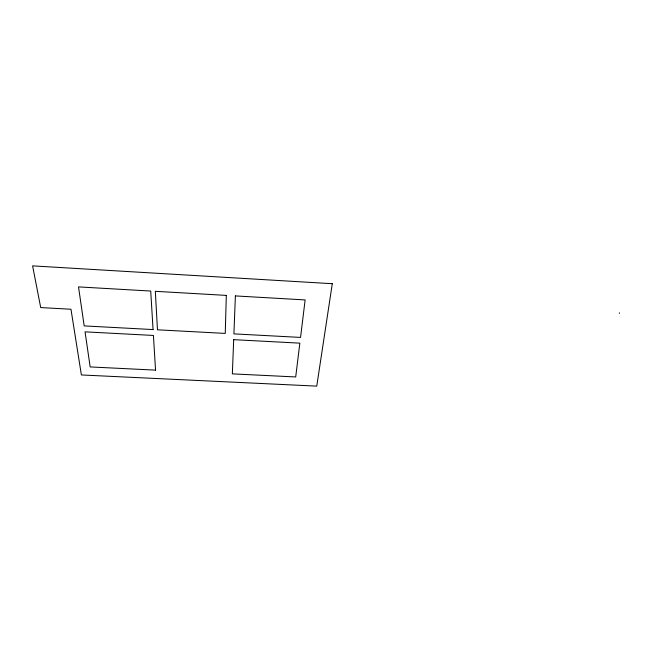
<?xml version="1.0" encoding="UTF-8"?>
<svg xmlns="http://www.w3.org/2000/svg" width="652" height="652" viewBox="0 0 652 652"><rect width="100%" height="100%" fill="white"/><g stroke="black" fill="none" stroke-linecap="round" stroke-linejoin="round"><path stroke-width="0.98" d="M619.351 313.392L619.4 312.821M226.317 295.397L225.25 333.408L157.466 329.806L155.331 291.314L226.317 295.397M233.685 339.668L232.348 373.865L295.706 376.954L299.847 343.148L233.685 339.668M235.388 295.918L233.905 333.873L300.548 337.418L305.136 299.928L235.388 295.918M332.284 283.71L316.75 386.123L81.386 374.957L70.97 309.244L40.709 307.573L32.6 265.877L332.284 283.71M155.543 370.124L90.155 366.929L85.053 331.852L153.424 335.446L155.543 370.124M153.065 329.57L84.189 325.902L78.517 286.896L150.718 291.053L153.065 329.57"/></g></svg>
